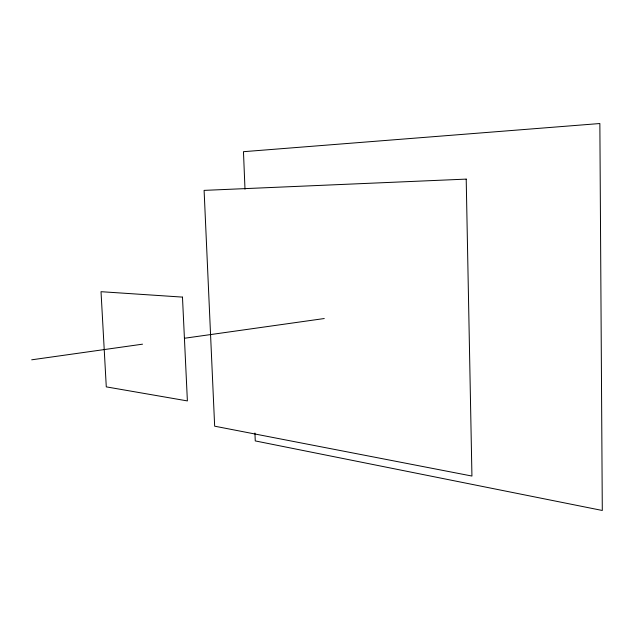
<?xml version="1.0" encoding="UTF-8"?>
<svg xmlns="http://www.w3.org/2000/svg" width="634" height="634" viewBox="0 0 634 634"><rect width="100%" height="100%" fill="white"/><g stroke="black" fill="none" stroke-linecap="round" stroke-linejoin="round"><path stroke-width="0.95" d="M31.7 359.811L142.523 344.175M184.534 338.247L324.259 318.537M244.993 189.201L243.464 151.692L599.859 123.527L602.3 510.473L255.256 440.915L254.939 433.014M466.204 179.113L204.1 190.382L214.657 426.183L471.934 476.047L466.204 179.113M182.473 297.108L101.02 291.688L106.282 386.867L187.387 400.918L182.473 297.108"/></g></svg>
